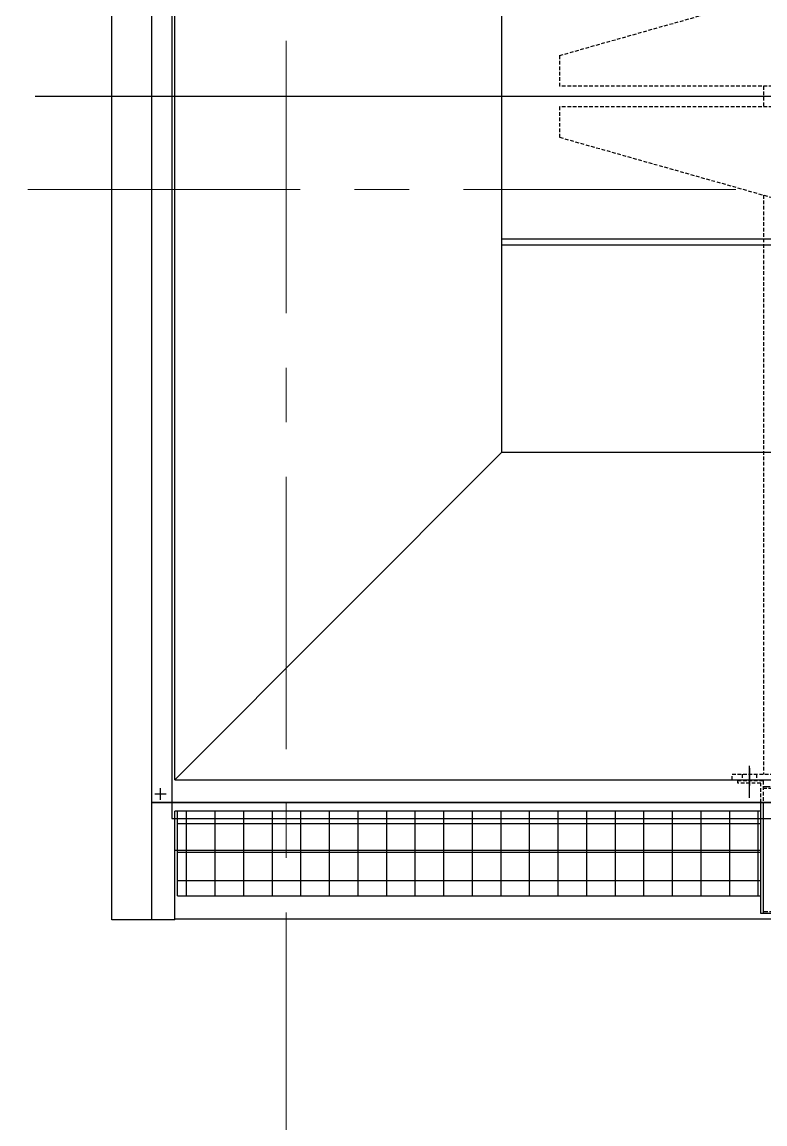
# Model space of a CAD drawing. Header units: millimetres. Extents: x 3220 to 226993, y 817 to 176024.
# Drawn here: x 43338 to 44637, y 157158 to 159085 of the extents above; entities that cross this region are included whole.
import ezdxf

# ---------------------------------------------------------------- set-up
doc = ezdxf.new("R2010")
doc.units = ezdxf.units.MM
for name, pattern in [('AXES', [50.8, 31.75, -6.35, 6.35, -6.35]), ('HARTLIJN', [1, 0.84, -0.08, 0, -0.08]), ('HIDDEN', [9.525, 6.35, -3.175])]:
    doc.linetypes.add(name, pattern=pattern)
doc.layers.add('Axe', color=1, linetype='AXES', lineweight=9)
for name, color, linetype in [('CONSTR_LINE', 6, 'Continuous'), ('HARTLIJN', 1, 'HARTLIJN'), ('LIJN-025', 1, 'Continuous'), ('LIJN-035', 7, 'Continuous'), ('STIPPELLIJN', 4, 'HIDDEN')]:
    doc.layers.add(name, color=color, linetype=linetype)

# ---------------------------------------------------------------- blocks, each defined once
blk = doc.blocks.new("SYST7ME D'AXE")
at = {"layer": 'Axe', "ltscale": 15}
for p, q in [((3000, 18500), (3000, -6500)), ((-500, 3000), (15500, 3000))]:
    blk.add_line(p, q, dxfattribs=at)
blk = doc.blocks.new('Level 0m')
blk.add_lwpolyline([(2800, -16100), (5200, -16100), (5200, -13550), (2800, -13550)], close=True)
blk.add_blockref("SYST7ME D'AXE", (0, -18000))
blk = doc.blocks.new('09.Bodem R. vk24x24 (bovenaanzicht)')
at = {"layer": 'LIJN-025'}
for p, q in [((-1398, 1190), (-1398, 170)), ((-1398, 1190), (-1250, 1190)), ((-1371.4, 1190), (-1371.4, 170)), ((-1321.4, 1190), (-1321.4, 170)), ((-1271.4, 1190), (-1271.4, 170)), ((-1250, 1174.9), (-1398, 1174.9)), ((-1250, 1124.9), (-1398, 1124.9)), ((-1250, 1074.9), (-1398, 1074.9)), ((-1250, 1024.9), (-1398, 1024.9)), ((-1250, 974.9), (-1398, 974.9)), ((-1250, 924.9), (-1398, 924.9)), ((-1250, 874.9), (-1398, 874.9)), ((-1250, 824.9), (-1398, 824.9)), ((-1250, 774.9), (-1398, 774.9)), ((-1250, 724.9), (-1398, 724.9)), ((-1250, 674.9), (-1398, 674.9)), ((-1250, 624.9), (-1398, 624.9)), ((-1250, 574.9), (-1398, 574.9)), ((-1250, 524.9), (-1398, 524.9)), ((-1250, 474.9), (-1398, 474.9)), ((-1250, 424.9), (-1398, 424.9)), ((-1250, 374.9), (-1398, 374.9)), ((-1250, 324.9), (-1398, 324.9)), ((-1250, 274.9), (-1398, 274.9)), ((-1250, 224.9), (-1398, 224.9)), ((-1250, 174.9), (-1398, 174.9))]:
    blk.add_line(p, q, dxfattribs=at)
at = {"layer": 'LIJN-035'}
for p, q in [((-1440, 1195), (-1440, 1305)), ((-1440, 1305), (1440, 1305)), ((-1440, 1235), (1440, 1235)), ((-1235, -1235), (-1235, 1235)), ((-1440, 1195), (-1250, 1195)), ((-1438, 1195), (-1438, 22.8)), ((-1318, 1195), (-1318, 170)), ((-1250, 170), (-1250, 1195)), ((-1250, 170), (-1250, 1190))]:
    blk.add_line(p, q, dxfattribs=at)
blk = doc.blocks.new('Motorstoel (baz)')
at = {"layer": 'HARTLIJN'}
for p, q in [((-29.7, 378), (26.3, 378)), ((-102, 333.5), (-102, 312.5)), ((-84.5, 323), (-119.5, 323)), ((-197, 198.5), (-197, 163.5)), ((-102, 198.5), (-102, 163.5)), ((-212, 181), (-182, 181)), ((-117, 181), (-87, 181)), ((-197, 113.5), (-197, 78.5)), ((-102, 113.5), (-102, 78.5)), ((-212, 96), (-182, 96)), ((-117, 96), (-87, 96)), ((-102, 63.5), (-102, 42.5)), ((-84.5, 53), (-117.9, 53)), ((-29.9, -2), (26.1, -2))]:
    blk.add_line(p, q, dxfattribs=at)
at = {"layer": 'LIJN-035'}
for p, q in [((-232, 358), (-38, 358)), ((-232, 197.5), (-232, 358)), ((-38, 354), (-232, 354)), ((-232, 18), (-232, 79.5)), ((-38, 22), (-232, 22)), ((-38, 18), (-232, 18))]:
    blk.add_line(p, q, dxfattribs=at)
for centre, radius, start, end in [((-109, 323), 5.5, 123.0557, 236.9443), ((-102, 187), 4, 48.617, 131.383), ((-102, 175), 4, 228.5902, 311.4098), ((-102, 102), 4, 48.617, 131.383), ((-102, 90), 4, 228.5902, 311.4098), ((-109, 53), 5.5, 123.0557, 236.9443)]:
    blk.add_arc(centre, radius, start, end, dxfattribs=at)
at = {"layer": 'STIPPELLIJN'}
for p, q in [((-4, 358), (-4, 398)), ((-4, 398), (0, 398)), ((0, 354), (0, 398)), ((-229, 22), (-229, 354)), ((-38, 358), (-4, 358)), ((0, 354), (-38, 354)), ((-13, 354), (-13, 22)), ((-10, 354), (-10, 348)), ((-10, 348), (-10, 28)), ((-109, 328.5), (-95, 328.5)), ((-109, 317.5), (-95, 317.5)), ((-232, 79.5), (-232, 197.5)), ((-201, 187.1), (-201, 175)), ((-193, 187), (-193, 175)), ((-106, 187.1), (-106, 175)), ((-98, 187), (-98, 175)), ((-201, 102.1), (-201, 90)), ((-193, 102), (-193, 90)), ((-106, 102.1), (-106, 90)), ((-98, 102), (-98, 90)), ((-109, 58.5), (-95, 58.5)), ((-109, 47.5), (-95, 47.5)), ((0, 22), (-38, 22)), ((-10, 28), (-10, 22)), ((0, 22), (0, -22)), ((-4, 18), (-38, 18)), ((-4, 18), (-4, -22)), ((0, -22), (-4, -22))]:
    blk.add_line(p, q, dxfattribs=at)
for centre, radius, start, end in [((-109, 323), 5.5, 90, 123.0557), ((-95, 323), 5.5, 270, 90), ((-109, 323), 5.5, 236.9443, 270), ((-197, 187), 4, 0.0706, 180.0706), ((-197, 175), 4, 179.9999, 0.0001), ((-102, 187), 4, 131.383, 180.0706), ((-102, 175), 4, 179.9999, 228.5902), ((-102, 187), 4, 0.0706, 48.617), ((-102, 175), 4, 311.4098, 0.0001), ((-197, 102), 4, 0.0706, 180.0706), ((-102, 102), 4, 131.383, 180.0706), ((-102, 102), 4, 0.0706, 48.617), ((-197, 90), 4, 179.9999, 0.0001), ((-102, 90), 4, 179.9999, 228.5902), ((-102, 90), 4, 311.4098, 0.0001), ((-109, 53), 5.5, 90, 123.0557), ((-95, 53), 5.5, 270, 90), ((-109, 53), 5.5, 236.9443, 270)]:
    blk.add_arc(centre, radius, start, end, dxfattribs=at)
blk = doc.blocks.new('09.Roterende spreider VK24x24 (bovenaanzicht)')
at = {"layer": 'HARTLIJN'}
blk.add_line((-1175, 190), (-1205, 190), dxfattribs=at)
at = {"layer": 'STIPPELLIJN'}
for p, q in [((-71.5, 522), (-271.5, -184)), ((-18, 522), (-71.5, 522)), ((-18, -184), (-18, 522)), ((18, -184), (18, 522)), ((71.5, 522), (18, 522)), ((71.5, 522), (271.5, -184)), ((-1195, 220), (-1195, -220)), ((-1195, 220), (-1185, 220)), ((-1185, 220), (-1185, -220)), ((-1185, 202.5), (-1195, 202.5)), ((-1185, 177.5), (-1195, 177.5)), ((-172.5, 165.4), (-1185, 165.4)), ((18, 165.4), (-18, 165.4))]:
    blk.add_line(p, q, dxfattribs=at)
at = {"layer": 'LIJN-035'}
blk.add_blockref('Motorstoel (baz)', (-1196.9, -188), dxfattribs=at)
blk = doc.blocks.new('KAP VK24x24   B.A.   P705017B')
at = {"layer": 'HARTLIJN'}
for p, q in [((-1230, 1220), (-1210, 1220)), ((-1220, 1210), (-1220, 1230))]:
    blk.add_line(p, q, dxfattribs=at)
at = {"layer": 'LIJN-035'}
for p, q in [((-1235, 1235), (-1235, -1235)), ((-1235, 1235), (1235, 1235)), ((-1195, 1195), (-1195, -1195)), ((-1195, 1195), (1195, 1195)), ((-1195, 1195), (-622, 623)), ((-622, 623), (-622, -623)), ((-622, 623), (993, 623)), ((-260, -623), (-260, 623)), ((-250, -623), (-250, 623))]:
    blk.add_line(p, q, dxfattribs=at)
blk = doc.blocks.new('163 T')
at = {"layer": 'HARTLIJN'}
blk.add_line((1415.1, 0), (-1439.2, 0), dxfattribs=at)
at = {"layer": 'CONSTR_LINE', "rotation": 90}
for name, p in [('09.Bodem R. vk24x24 (bovenaanzicht)', (0, 0)), ('KAP VK24x24   B.A.   P705017B', (0, 0.1))]:
    blk.add_blockref(name, p, dxfattribs=at)
at = {"layer": 'LIJN-035', "rotation": 90}
blk.add_blockref('09.Roterende spreider VK24x24 (bovenaanzicht)', (0, 0), dxfattribs=at)

msp = doc.modelspace()

# ---------------------------------------------------------------- block references
at = {"color": 2}
msp.add_blockref('Level 0m', (40800, 173791.8), dxfattribs=at)
msp.add_blockref('163 T', (44800, 158954.8))

doc.saveas('drawing.dxf')
